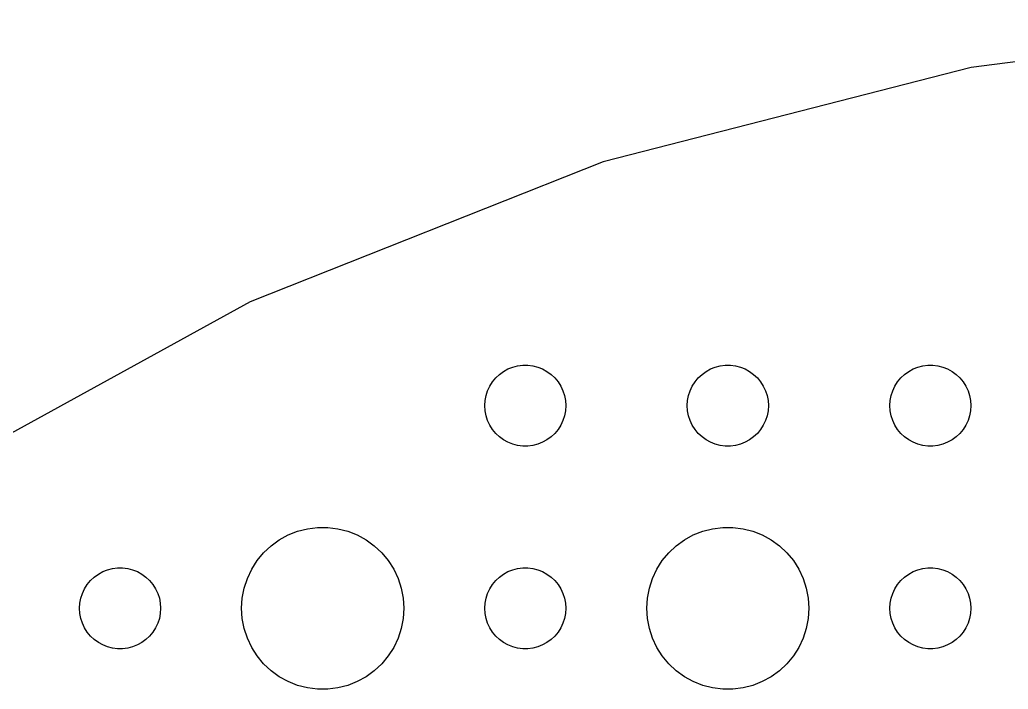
# Model space of a CAD drawing. Header units: metres. Extents: x -112 to 112, y -112 to 112.
# Drawn here: x -56.21 to -19.62, y 87.01 to 111.78 of the extents above; entities that cross this region are included whole.
import ezdxf

# ---------------------------------------------------------------- set-up
doc = ezdxf.new("R2010")
doc.units = ezdxf.units.M

msp = doc.modelspace()

# ---------------------------------------------------------------- linework, layer by layer
for p, q in [((-7.03253, 111.779), (-20.9867, 110.016)), ((-20.9867, 110.016), (-34.6099, 106.518)), ((-34.6099, 106.518), (-47.6873, 101.341)), ((-47.6873, 101.341), (-60.0126, 94.5647)), ((-38.3037, 98.7665), (-38.1387, 98.8572)), ((-38.1387, 98.8572), (-37.9635, 98.9266)), ((-37.9635, 98.9266), (-37.7811, 98.9734)), ((-37.7811, 98.9734), (-37.5942, 98.997)), ((-37.5942, 98.997), (-37.4058, 98.997)), ((-37.4058, 98.997), (-37.2189, 98.9734)), ((-37.2189, 98.9734), (-37.0365, 98.9266)), ((-37.0365, 98.9266), (-36.8613, 98.8572)), ((-36.8613, 98.8572), (-36.6963, 98.7665)), ((-30.8037, 98.7665), (-30.6387, 98.8572)), ((-30.6387, 98.8572), (-30.4635, 98.9266)), ((-30.4635, 98.9266), (-30.2811, 98.9734)), ((-30.2811, 98.9734), (-30.0942, 98.997)), ((-30.0942, 98.997), (-29.9058, 98.997)), ((-29.9058, 98.997), (-29.7189, 98.9734)), ((-29.7189, 98.9734), (-29.5365, 98.9266)), ((-29.5365, 98.9266), (-29.3613, 98.8572)), ((-29.3613, 98.8572), (-29.1963, 98.7665)), ((-23.3037, 98.7665), (-23.1387, 98.8572)), ((-23.1387, 98.8572), (-22.9635, 98.9266)), ((-22.9635, 98.9266), (-22.7811, 98.9734)), ((-22.7811, 98.9734), (-22.5942, 98.997)), ((-22.5942, 98.997), (-22.4058, 98.997)), ((-22.4058, 98.997), (-22.2189, 98.9734)), ((-22.2189, 98.9734), (-22.0365, 98.9266)), ((-22.0365, 98.9266), (-21.8613, 98.8572)), ((-21.8613, 98.8572), (-21.6963, 98.7665)), ((-38.7135, 98.3817), (-38.5934, 98.5268)), ((-38.5934, 98.5268), (-38.4561, 98.6558)), ((-38.4561, 98.6558), (-38.3037, 98.7665)), ((-36.6963, 98.7665), (-36.5439, 98.6558)), ((-36.5439, 98.6558), (-36.4065, 98.5268)), ((-36.4065, 98.5268), (-36.2865, 98.3817)), ((-31.2135, 98.3817), (-31.0934, 98.5268)), ((-31.0934, 98.5268), (-30.9561, 98.6558)), ((-30.9561, 98.6558), (-30.8037, 98.7665)), ((-29.1963, 98.7665), (-29.0439, 98.6558)), ((-29.0439, 98.6558), (-28.9065, 98.5268)), ((-28.9065, 98.5268), (-28.7865, 98.3817)), ((-23.7135, 98.3817), (-23.5934, 98.5268)), ((-23.5934, 98.5268), (-23.4561, 98.6558)), ((-23.4561, 98.6558), (-23.3037, 98.7665)), ((-21.6963, 98.7665), (-21.5439, 98.6558)), ((-21.5439, 98.6558), (-21.4065, 98.5268)), ((-21.4065, 98.5268), (-21.2865, 98.3817)), ((-38.8947, 98.0522), (-38.8145, 98.2226)), ((-38.8145, 98.2226), (-38.7135, 98.3817)), ((-36.2865, 98.3817), (-36.1855, 98.2226)), ((-36.1855, 98.2226), (-36.1053, 98.0522)), ((-31.3947, 98.0522), (-31.3145, 98.2226)), ((-31.3145, 98.2226), (-31.2135, 98.3817)), ((-28.7865, 98.3817), (-28.6855, 98.2226)), ((-28.6855, 98.2226), (-28.6053, 98.0522)), ((-23.8947, 98.0522), (-23.8145, 98.2226)), ((-23.8145, 98.2226), (-23.7135, 98.3817)), ((-21.2865, 98.3817), (-21.1855, 98.2226)), ((-21.1855, 98.2226), (-21.1053, 98.0522)), ((-38.9882, 97.688), (-38.9529, 97.873)), ((-38.9529, 97.873), (-38.8947, 98.0522)), ((-36.1053, 98.0522), (-36.0471, 97.873)), ((-36.0471, 97.873), (-36.0118, 97.688)), ((-31.4882, 97.688), (-31.4529, 97.873)), ((-31.4529, 97.873), (-31.3947, 98.0522)), ((-28.6053, 98.0522), (-28.5471, 97.873)), ((-28.5471, 97.873), (-28.5118, 97.688)), ((-23.9882, 97.688), (-23.9529, 97.873)), ((-23.9529, 97.873), (-23.8947, 98.0522)), ((-21.1053, 98.0522), (-21.0471, 97.873)), ((-21.0471, 97.873), (-21.0118, 97.688)), ((-39, 97.5), (-38.9882, 97.688)), ((-38.9882, 97.312), (-39, 97.5)), ((-36.0118, 97.688), (-36, 97.5)), ((-36, 97.5), (-36.0118, 97.312)), ((-31.5, 97.5), (-31.4882, 97.688)), ((-31.4882, 97.312), (-31.5, 97.5)), ((-28.5118, 97.688), (-28.5, 97.5)), ((-28.5, 97.5), (-28.5118, 97.312)), ((-24, 97.5), (-23.9882, 97.688)), ((-23.9882, 97.312), (-24, 97.5)), ((-21.0118, 97.688), (-21, 97.5)), ((-21, 97.5), (-21.0118, 97.312)), ((-38.9529, 97.127), (-38.9882, 97.312)), ((-38.8947, 96.9478), (-38.9529, 97.127)), ((-36.0471, 97.127), (-36.1053, 96.9478)), ((-36.0118, 97.312), (-36.0471, 97.127)), ((-31.4529, 97.127), (-31.4882, 97.312)), ((-31.3947, 96.9478), (-31.4529, 97.127)), ((-28.5471, 97.127), (-28.6053, 96.9478)), ((-28.5118, 97.312), (-28.5471, 97.127)), ((-23.9529, 97.127), (-23.9882, 97.312)), ((-23.8947, 96.9478), (-23.9529, 97.127)), ((-21.0471, 97.127), (-21.1053, 96.9478)), ((-21.0118, 97.312), (-21.0471, 97.127)), ((-38.8145, 96.7774), (-38.8947, 96.9478)), ((-38.7135, 96.6183), (-38.8145, 96.7774)), ((-38.5934, 96.4732), (-38.7135, 96.6183)), ((-36.2865, 96.6183), (-36.4065, 96.4732)), ((-36.1855, 96.7774), (-36.2865, 96.6183)), ((-36.1053, 96.9478), (-36.1855, 96.7774)), ((-31.3145, 96.7774), (-31.3947, 96.9478)), ((-31.2135, 96.6183), (-31.3145, 96.7774)), ((-31.0934, 96.4732), (-31.2135, 96.6183)), ((-28.7865, 96.6183), (-28.9065, 96.4732)), ((-28.6855, 96.7774), (-28.7865, 96.6183)), ((-28.6053, 96.9478), (-28.6855, 96.7774)), ((-23.8145, 96.7774), (-23.8947, 96.9478)), ((-23.7135, 96.6183), (-23.8145, 96.7774)), ((-23.5934, 96.4732), (-23.7135, 96.6183)), ((-21.2865, 96.6183), (-21.4065, 96.4732)), ((-21.1855, 96.7774), (-21.2865, 96.6183)), ((-21.1053, 96.9478), (-21.1855, 96.7774)), ((-38.4561, 96.3442), (-38.5934, 96.4732)), ((-38.3037, 96.2335), (-38.4561, 96.3442)), ((-36.5439, 96.3442), (-36.6963, 96.2335)), ((-36.4065, 96.4732), (-36.5439, 96.3442)), ((-30.9561, 96.3442), (-31.0934, 96.4732)), ((-30.8037, 96.2335), (-30.9561, 96.3442)), ((-29.0439, 96.3442), (-29.1963, 96.2335)), ((-28.9065, 96.4732), (-29.0439, 96.3442)), ((-23.4561, 96.3442), (-23.5934, 96.4732)), ((-23.3037, 96.2335), (-23.4561, 96.3442)), ((-21.5439, 96.3442), (-21.6963, 96.2335)), ((-21.4065, 96.4732), (-21.5439, 96.3442)), ((-38.1387, 96.1428), (-38.3037, 96.2335)), ((-37.9635, 96.0734), (-38.1387, 96.1428)), ((-37.7811, 96.0266), (-37.9635, 96.0734)), ((-37.5942, 96.003), (-37.7811, 96.0266)), ((-37.4058, 96.003), (-37.5942, 96.003)), ((-37.2189, 96.0266), (-37.4058, 96.003)), ((-37.0365, 96.0734), (-37.2189, 96.0266)), ((-36.8613, 96.1428), (-37.0365, 96.0734)), ((-36.6963, 96.2335), (-36.8613, 96.1428)), ((-30.6387, 96.1428), (-30.8037, 96.2335)), ((-30.4635, 96.0734), (-30.6387, 96.1428)), ((-30.2811, 96.0266), (-30.4635, 96.0734)), ((-30.0942, 96.003), (-30.2811, 96.0266)), ((-29.9058, 96.003), (-30.0942, 96.003)), ((-29.7189, 96.0266), (-29.9058, 96.003)), ((-29.5365, 96.0734), (-29.7189, 96.0266)), ((-29.3613, 96.1428), (-29.5365, 96.0734)), ((-29.1963, 96.2335), (-29.3613, 96.1428)), ((-23.1387, 96.1428), (-23.3037, 96.2335)), ((-22.9635, 96.0734), (-23.1387, 96.1428)), ((-22.7811, 96.0266), (-22.9635, 96.0734)), ((-22.5942, 96.003), (-22.7811, 96.0266)), ((-22.4058, 96.003), (-22.5942, 96.003)), ((-22.2189, 96.0266), (-22.4058, 96.003)), ((-22.0365, 96.0734), (-22.2189, 96.0266)), ((-21.8613, 96.1428), (-22.0365, 96.0734)), ((-21.6963, 96.2335), (-21.8613, 96.1428)), ((-45.5621, 92.9469), (-45.1884, 92.9941)), ((-45.1884, 92.9941), (-44.8116, 92.9941)), ((-44.8116, 92.9941), (-44.4379, 92.9469)), ((-30.5621, 92.9469), (-30.1884, 92.9941)), ((-30.1884, 92.9941), (-29.8116, 92.9941)), ((-29.8116, 92.9941), (-29.4379, 92.9469)), ((-46.6075, 92.533), (-46.2773, 92.7145)), ((-46.2773, 92.7145), (-45.927, 92.8532)), ((-45.927, 92.8532), (-45.5621, 92.9469)), ((-44.4379, 92.9469), (-44.0729, 92.8532)), ((-44.0729, 92.8532), (-43.7227, 92.7145)), ((-43.7227, 92.7145), (-43.3925, 92.533)), ((-31.6075, 92.533), (-31.2773, 92.7145)), ((-31.2773, 92.7145), (-30.927, 92.8532)), ((-30.927, 92.8532), (-30.5621, 92.9469)), ((-29.4379, 92.9469), (-29.0729, 92.8532)), ((-29.0729, 92.8532), (-28.7227, 92.7145)), ((-28.7227, 92.7145), (-28.3925, 92.533)), ((-47.1869, 92.0536), (-46.9123, 92.3115)), ((-46.9123, 92.3115), (-46.6075, 92.533)), ((-43.3925, 92.533), (-43.0877, 92.3115)), ((-43.0877, 92.3115), (-42.8131, 92.0536)), ((-32.1869, 92.0536), (-31.9123, 92.3115)), ((-31.9123, 92.3115), (-31.6075, 92.533)), ((-28.3925, 92.533), (-28.0877, 92.3115)), ((-28.0877, 92.3115), (-27.8131, 92.0536)), ((-47.427, 91.7634), (-47.1869, 92.0536)), ((-42.8131, 92.0536), (-42.5729, 91.7634)), ((-32.427, 91.7634), (-32.1869, 92.0536)), ((-27.8131, 92.0536), (-27.5729, 91.7634)), ((-52.7811, 91.4734), (-52.5942, 91.497)), ((-52.5942, 91.497), (-52.4058, 91.497)), ((-52.4058, 91.497), (-52.2189, 91.4734)), ((-47.6289, 91.4453), (-47.427, 91.7634)), ((-42.5729, 91.7634), (-42.3711, 91.4453)), ((-37.7811, 91.4734), (-37.5942, 91.497)), ((-37.5942, 91.497), (-37.4058, 91.497)), ((-37.4058, 91.497), (-37.2189, 91.4734)), ((-32.6289, 91.4453), (-32.427, 91.7634)), ((-27.5729, 91.7634), (-27.3711, 91.4453)), ((-22.7811, 91.4734), (-22.5942, 91.497)), ((-22.5942, 91.497), (-22.4058, 91.497)), ((-22.4058, 91.497), (-22.2189, 91.4734)), ((-53.5934, 91.0268), (-53.4561, 91.1558)), ((-53.4561, 91.1558), (-53.3037, 91.2665)), ((-53.3037, 91.2665), (-53.1387, 91.3572)), ((-53.1387, 91.3572), (-52.9635, 91.4266)), ((-52.9635, 91.4266), (-52.7811, 91.4734)), ((-52.2189, 91.4734), (-52.0365, 91.4266)), ((-52.0365, 91.4266), (-51.8613, 91.3572)), ((-51.8613, 91.3572), (-51.6963, 91.2665)), ((-51.6963, 91.2665), (-51.5439, 91.1558)), ((-51.5439, 91.1558), (-51.4065, 91.0268)), ((-47.7893, 91.1044), (-47.6289, 91.4453)), ((-42.3711, 91.4453), (-42.2107, 91.1044)), ((-38.5934, 91.0268), (-38.4561, 91.1558)), ((-38.4561, 91.1558), (-38.3037, 91.2665)), ((-38.3037, 91.2665), (-38.1387, 91.3572)), ((-38.1387, 91.3572), (-37.9635, 91.4266)), ((-37.9635, 91.4266), (-37.7811, 91.4734)), ((-37.2189, 91.4734), (-37.0365, 91.4266)), ((-37.0365, 91.4266), (-36.8613, 91.3572)), ((-36.8613, 91.3572), (-36.6963, 91.2665)), ((-36.6963, 91.2665), (-36.5439, 91.1558)), ((-36.5439, 91.1558), (-36.4065, 91.0268)), ((-32.7893, 91.1044), (-32.6289, 91.4453)), ((-27.3711, 91.4453), (-27.2107, 91.1044)), ((-23.5934, 91.0268), (-23.4561, 91.1558)), ((-23.4561, 91.1558), (-23.3037, 91.2665)), ((-23.3037, 91.2665), (-23.1387, 91.3572)), ((-23.1387, 91.3572), (-22.9635, 91.4266)), ((-22.9635, 91.4266), (-22.7811, 91.4734)), ((-22.2189, 91.4734), (-22.0365, 91.4266)), ((-22.0365, 91.4266), (-21.8613, 91.3572)), ((-21.8613, 91.3572), (-21.6963, 91.2665)), ((-21.6963, 91.2665), (-21.5439, 91.1558)), ((-21.5439, 91.1558), (-21.4065, 91.0268)), ((-53.8145, 90.7226), (-53.7135, 90.8817)), ((-53.7135, 90.8817), (-53.5934, 91.0268)), ((-51.4065, 91.0268), (-51.2865, 90.8817)), ((-51.2865, 90.8817), (-51.1855, 90.7226)), ((-47.9057, 90.7461), (-47.7893, 91.1044)), ((-42.2107, 91.1044), (-42.0942, 90.7461)), ((-38.8145, 90.7226), (-38.7135, 90.8817)), ((-38.7135, 90.8817), (-38.5934, 91.0268)), ((-36.4065, 91.0268), (-36.2865, 90.8817)), ((-36.2865, 90.8817), (-36.1855, 90.7226)), ((-32.9057, 90.7461), (-32.7893, 91.1044)), ((-27.2107, 91.1044), (-27.0942, 90.7461)), ((-23.8145, 90.7226), (-23.7135, 90.8817)), ((-23.7135, 90.8817), (-23.5934, 91.0268)), ((-21.4065, 91.0268), (-21.2865, 90.8817)), ((-21.2865, 90.8817), (-21.1855, 90.7226)), ((-53.9529, 90.373), (-53.8947, 90.5522)), ((-53.8947, 90.5522), (-53.8145, 90.7226)), ((-51.1855, 90.7226), (-51.1053, 90.5522)), ((-51.1053, 90.5522), (-51.0471, 90.373)), ((-47.9763, 90.376), (-47.9057, 90.7461)), ((-42.0942, 90.7461), (-42.0237, 90.376)), ((-38.9529, 90.373), (-38.8947, 90.5522)), ((-38.8947, 90.5522), (-38.8145, 90.7226)), ((-36.1855, 90.7226), (-36.1053, 90.5522)), ((-36.1053, 90.5522), (-36.0471, 90.373)), ((-32.9763, 90.376), (-32.9057, 90.7461)), ((-27.0942, 90.7461), (-27.0237, 90.376)), ((-23.9529, 90.373), (-23.8947, 90.5522)), ((-23.8947, 90.5522), (-23.8145, 90.7226)), ((-21.1855, 90.7226), (-21.1053, 90.5522)), ((-21.1053, 90.5522), (-21.0471, 90.373)), ((-54, 90), (-53.9882, 90.188)), ((-53.9882, 90.188), (-53.9529, 90.373)), ((-51.0471, 90.373), (-51.0118, 90.188)), ((-51.0118, 90.188), (-51, 90)), ((-48, 90), (-47.9763, 90.376)), ((-42.0237, 90.376), (-42, 90)), ((-39, 90), (-38.9882, 90.188)), ((-38.9882, 90.188), (-38.9529, 90.373)), ((-36.0471, 90.373), (-36.0118, 90.188)), ((-36.0118, 90.188), (-36, 90)), ((-33, 90), (-32.9763, 90.376)), ((-27.0237, 90.376), (-27, 90)), ((-24, 90), (-23.9882, 90.188)), ((-23.9882, 90.188), (-23.9529, 90.373)), ((-21.0471, 90.373), (-21.0118, 90.188)), ((-21.0118, 90.188), (-21, 90)), ((-53.9882, 89.812), (-54, 90)), ((-53.9529, 89.627), (-53.9882, 89.812)), ((-51.0118, 89.812), (-51.0471, 89.627)), ((-51, 90), (-51.0118, 89.812)), ((-47.9763, 89.624), (-48, 90)), ((-42, 90), (-42.0237, 89.624)), ((-38.9882, 89.812), (-39, 90)), ((-38.9529, 89.627), (-38.9882, 89.812)), ((-36.0118, 89.812), (-36.0471, 89.627)), ((-36, 90), (-36.0118, 89.812)), ((-32.9763, 89.624), (-33, 90)), ((-27, 90), (-27.0237, 89.624)), ((-23.9882, 89.812), (-24, 90)), ((-23.9529, 89.627), (-23.9882, 89.812)), ((-21.0118, 89.812), (-21.0471, 89.627)), ((-21, 90), (-21.0118, 89.812)), ((-53.8947, 89.4478), (-53.9529, 89.627)), ((-53.8145, 89.2774), (-53.8947, 89.4478)), ((-51.1053, 89.4478), (-51.1855, 89.2774)), ((-51.0471, 89.627), (-51.1053, 89.4478)), ((-47.9057, 89.2539), (-47.9763, 89.624)), ((-42.0237, 89.624), (-42.0942, 89.2539)), ((-38.8947, 89.4478), (-38.9529, 89.627)), ((-38.8145, 89.2774), (-38.8947, 89.4478)), ((-36.1053, 89.4478), (-36.1855, 89.2774)), ((-36.0471, 89.627), (-36.1053, 89.4478)), ((-32.9057, 89.2539), (-32.9763, 89.624)), ((-27.0237, 89.624), (-27.0942, 89.2539)), ((-23.8947, 89.4478), (-23.9529, 89.627)), ((-23.8145, 89.2774), (-23.8947, 89.4478)), ((-21.1053, 89.4478), (-21.1855, 89.2774)), ((-21.0471, 89.627), (-21.1053, 89.4478)), ((-53.7135, 89.1183), (-53.8145, 89.2774)), ((-53.5934, 88.9732), (-53.7135, 89.1183)), ((-53.4561, 88.8442), (-53.5934, 88.9732)), ((-51.4065, 88.9732), (-51.5439, 88.8442)), ((-51.2865, 89.1183), (-51.4065, 88.9732)), ((-51.1855, 89.2774), (-51.2865, 89.1183)), ((-47.7893, 88.8956), (-47.9057, 89.2539)), ((-42.0942, 89.2539), (-42.2107, 88.8956)), ((-38.7135, 89.1183), (-38.8145, 89.2774)), ((-38.5934, 88.9732), (-38.7135, 89.1183)), ((-38.4561, 88.8442), (-38.5934, 88.9732)), ((-36.4065, 88.9732), (-36.5439, 88.8442)), ((-36.2865, 89.1183), (-36.4065, 88.9732)), ((-36.1855, 89.2774), (-36.2865, 89.1183)), ((-32.7893, 88.8956), (-32.9057, 89.2539)), ((-27.0942, 89.2539), (-27.2107, 88.8956)), ((-23.7135, 89.1183), (-23.8145, 89.2774)), ((-23.5934, 88.9732), (-23.7135, 89.1183)), ((-23.4561, 88.8442), (-23.5934, 88.9732)), ((-21.4065, 88.9732), (-21.5439, 88.8442)), ((-21.2865, 89.1183), (-21.4065, 88.9732)), ((-21.1855, 89.2774), (-21.2865, 89.1183)), ((-53.3037, 88.7335), (-53.4561, 88.8442)), ((-53.1387, 88.6428), (-53.3037, 88.7335)), ((-52.9635, 88.5734), (-53.1387, 88.6428)), ((-52.7811, 88.5266), (-52.9635, 88.5734)), ((-52.0365, 88.5734), (-52.2189, 88.5266)), ((-51.8613, 88.6428), (-52.0365, 88.5734)), ((-51.6963, 88.7335), (-51.8613, 88.6428)), ((-51.5439, 88.8442), (-51.6963, 88.7335)), ((-47.6289, 88.5547), (-47.7893, 88.8956)), ((-42.2107, 88.8956), (-42.3711, 88.5547)), ((-38.3037, 88.7335), (-38.4561, 88.8442)), ((-38.1387, 88.6428), (-38.3037, 88.7335)), ((-37.9635, 88.5734), (-38.1387, 88.6428)), ((-37.7811, 88.5266), (-37.9635, 88.5734)), ((-37.0365, 88.5734), (-37.2189, 88.5266)), ((-36.8613, 88.6428), (-37.0365, 88.5734)), ((-36.6963, 88.7335), (-36.8613, 88.6428)), ((-36.5439, 88.8442), (-36.6963, 88.7335)), ((-32.6289, 88.5547), (-32.7893, 88.8956)), ((-27.2107, 88.8956), (-27.3711, 88.5547)), ((-23.3037, 88.7335), (-23.4561, 88.8442)), ((-23.1387, 88.6428), (-23.3037, 88.7335)), ((-22.9635, 88.5734), (-23.1387, 88.6428)), ((-22.7811, 88.5266), (-22.9635, 88.5734)), ((-22.0365, 88.5734), (-22.2189, 88.5266)), ((-21.8613, 88.6428), (-22.0365, 88.5734)), ((-21.6963, 88.7335), (-21.8613, 88.6428)), ((-21.5439, 88.8442), (-21.6963, 88.7335)), ((-52.5942, 88.503), (-52.7811, 88.5266)), ((-52.4058, 88.503), (-52.5942, 88.503)), ((-52.2189, 88.5266), (-52.4058, 88.503)), ((-47.427, 88.2366), (-47.6289, 88.5547)), ((-47.1869, 87.9464), (-47.427, 88.2366)), ((-42.5729, 88.2366), (-42.8131, 87.9464)), ((-42.3711, 88.5547), (-42.5729, 88.2366)), ((-37.5942, 88.503), (-37.7811, 88.5266)), ((-37.4058, 88.503), (-37.5942, 88.503)), ((-37.2189, 88.5266), (-37.4058, 88.503)), ((-32.427, 88.2366), (-32.6289, 88.5547)), ((-32.1869, 87.9464), (-32.427, 88.2366)), ((-27.5729, 88.2366), (-27.8131, 87.9464)), ((-27.3711, 88.5547), (-27.5729, 88.2366)), ((-22.5942, 88.503), (-22.7811, 88.5266)), ((-22.4058, 88.503), (-22.5942, 88.503)), ((-22.2189, 88.5266), (-22.4058, 88.503)), ((-46.9123, 87.6885), (-47.1869, 87.9464)), ((-42.8131, 87.9464), (-43.0877, 87.6885)), ((-31.9123, 87.6885), (-32.1869, 87.9464)), ((-27.8131, 87.9464), (-28.0877, 87.6885)), ((-46.6075, 87.467), (-46.9123, 87.6885)), ((-46.2773, 87.2855), (-46.6075, 87.467)), ((-43.3925, 87.467), (-43.7227, 87.2855)), ((-43.0877, 87.6885), (-43.3925, 87.467)), ((-31.6075, 87.467), (-31.9123, 87.6885)), ((-31.2773, 87.2855), (-31.6075, 87.467)), ((-28.3925, 87.467), (-28.7227, 87.2855)), ((-28.0877, 87.6885), (-28.3925, 87.467)), ((-45.927, 87.1468), (-46.2773, 87.2855)), ((-45.5621, 87.0531), (-45.927, 87.1468)), ((-44.0729, 87.1468), (-44.4379, 87.0531)), ((-43.7227, 87.2855), (-44.0729, 87.1468)), ((-30.927, 87.1468), (-31.2773, 87.2855)), ((-30.5621, 87.0531), (-30.927, 87.1468)), ((-29.0729, 87.1468), (-29.4379, 87.0531)), ((-28.7227, 87.2855), (-29.0729, 87.1468)), ((-45.1884, 87.0059), (-45.5621, 87.0531)), ((-44.8116, 87.0059), (-45.1884, 87.0059)), ((-44.4379, 87.0531), (-44.8116, 87.0059)), ((-30.1884, 87.0059), (-30.5621, 87.0531)), ((-29.8116, 87.0059), (-30.1884, 87.0059)), ((-29.4379, 87.0531), (-29.8116, 87.0059))]:
    msp.add_line(p, q)

doc.saveas('drawing.dxf')
